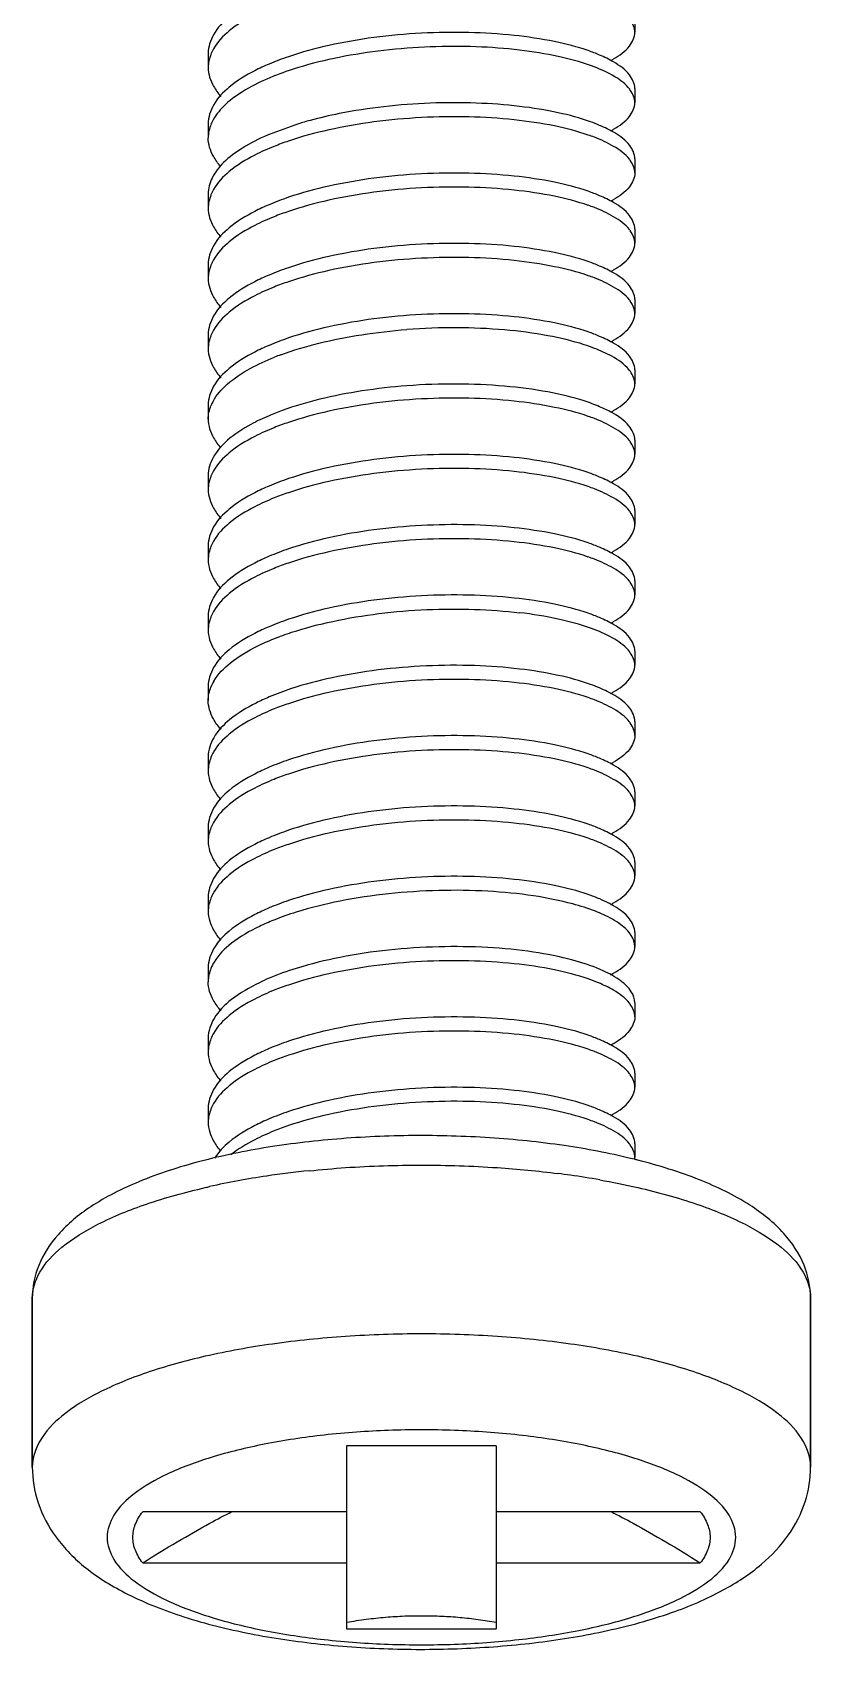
# Model space of a CAD drawing. Header units: millimetres. Extents: x 14343 to 15285, y -9166 to -7819.
# Drawn here: x 14957.9 to 14970.26, y -9127.67 to -9102 of the extents above; entities that cross this region are included whole.
import ezdxf

# ---------------------------------------------------------------- set-up
doc = ezdxf.new("R2010")
doc.units = ezdxf.units.MM

# ---------------------------------------------------------------- blocks, each defined once
blk = doc.blocks.new('u9')
at = {"color": 7, "linetype": 'Continuous'}
for p, q in [((-148.942, 634.534), (-151.318, 634.534)), ((-151.318, 631.625), (-151.318, 634.534)), ((-148.942, 631.625), (-148.942, 634.534)), ((-151.318, 633.486), (-154.555, 633.486)), ((-145.705, 633.486), (-148.942, 633.486)), ((-154.555, 632.673), (-151.318, 632.673)), ((-148.942, 632.673), (-145.705, 632.673)), ((-156.307, 629.284), (-156.307, 631.963)), ((-156.307, 631.963), (-156.307, 629.284)), ((-143.952, 629.284), (-143.952, 631.963)), ((-143.952, 631.963), (-143.952, 629.284)), ((-151.318, 631.625), (-148.942, 631.625)), ((-153.516, 626.828), (-153.516, 627.051)), ((-153.516, 626.828), (-153.516, 627.051)), ((-146.744, 626.27), (-146.744, 626.493)), ((-146.744, 626.27), (-146.744, 626.493)), ((-153.516, 625.711), (-153.516, 625.935)), ((-153.516, 625.711), (-153.516, 625.935)), ((-146.744, 625.153), (-146.744, 625.376)), ((-146.744, 625.153), (-146.744, 625.376)), ((-153.516, 624.595), (-153.516, 624.818)), ((-146.744, 624.037), (-146.744, 624.26)), ((-146.744, 624.037), (-146.744, 624.26)), ((-153.023, 624.09), (-152.958, 624.062)), ((-153.516, 623.479), (-153.516, 623.702)), ((-153.516, 623.479), (-153.516, 623.702)), ((-146.744, 622.92), (-146.744, 623.144)), ((-146.744, 622.92), (-146.744, 623.144)), ((-153.516, 622.362), (-153.516, 622.586)), ((-153.516, 622.362), (-153.516, 622.586)), ((-146.744, 621.804), (-146.744, 622.027)), ((-146.744, 621.804), (-146.744, 622.027)), ((-153.516, 621.246), (-153.516, 621.469)), ((-153.516, 621.246), (-153.516, 621.469)), ((-146.744, 620.688), (-146.744, 620.911)), ((-146.744, 620.688), (-146.744, 620.911)), ((-153.516, 620.13), (-153.516, 620.353)), ((-153.516, 620.13), (-153.516, 620.353)), ((-146.744, 619.571), (-146.744, 619.795)), ((-146.744, 619.571), (-146.744, 619.795)), ((-153.516, 619.013), (-153.516, 619.237)), ((-153.516, 619.013), (-153.516, 619.237)), ((-146.744, 618.455), (-146.744, 618.678)), ((-146.744, 618.455), (-146.744, 618.678)), ((-153.516, 617.897), (-153.516, 618.12)), ((-146.744, 617.339), (-146.744, 617.562)), ((-146.744, 617.339), (-146.744, 617.562)), ((-153.516, 616.781), (-153.516, 617.004)), ((-153.516, 616.781), (-153.516, 617.004)), ((-146.744, 616.222), (-146.744, 616.446)), ((-146.744, 616.222), (-146.744, 616.446)), ((-153.516, 615.664), (-153.516, 615.887)), ((-153.516, 615.664), (-153.516, 615.887)), ((-146.744, 615.106), (-146.744, 615.329)), ((-146.744, 615.106), (-146.744, 615.329)), ((-153.516, 614.548), (-153.516, 614.771)), ((-153.516, 614.548), (-153.516, 614.771)), ((-146.744, 613.99), (-146.744, 614.213)), ((-146.744, 613.99), (-146.744, 614.213)), ((-153.516, 613.431), (-153.516, 613.655)), ((-146.744, 612.873), (-146.744, 613.097)), ((-146.744, 612.873), (-146.744, 613.097)), ((-153.516, 612.315), (-153.516, 612.538)), ((-153.516, 612.315), (-153.516, 612.538)), ((-146.744, 611.757), (-146.744, 611.98)), ((-146.744, 611.757), (-146.744, 611.98)), ((-153.516, 611.199), (-153.516, 611.422)), ((-153.516, 611.199), (-153.516, 611.422)), ((-148.177, 610.641), (-147.71, 610.809)), ((-146.744, 610.641), (-146.744, 610.864)), ((-146.744, 610.641), (-146.744, 610.864)), ((-153.516, 610.082), (-153.516, 610.306)), ((-153.516, 610.082), (-153.516, 610.306)), ((-146.744, 609.524), (-146.744, 609.747)), ((-146.744, 609.524), (-146.744, 609.747)), ((-153.516, 608.966), (-153.516, 609.189)), ((-153.516, 608.966), (-153.516, 609.189))]:
    blk.add_line(p, q, dxfattribs=at)
for centre, radius, start, end in [((-149.547, 640.112), 12.904, 278.354, 282.4417), ((-150.539, 641.172), 13.978, 260.0273, 261.959), ((-150.382, 642.245), 15.063, 261.9409, 262.6871), ((-149.895, 642.356), 15.175, 275.8548, 278.4228), ((-151.074, 636.897), 10.116, 255.7681, 256.0679), ((-153.256, 627.051), 0.26, 173.2164, 179.952), ((-153.004, 627.159), 0.537, 214.6548, 217.3283), ((-151.795, 629.289), 3.006, 248.9634, 250.926), ((-147.457, 626.551), 0.722, 330.4827, 337.9797), ((-153.004, 626.042), 0.537, 214.6548, 217.3283), ((-151.795, 628.173), 3.006, 248.9634, 250.926), ((-147.457, 625.435), 0.722, 330.4827, 337.9797), ((-153.004, 624.926), 0.537, 214.6548, 217.3283), ((-152.249, 622.51), 1.863, 118.1524, 119.9715), ((-151.99, 625.439), 2.468, 245.2723, 248.6192), ((-152.241, 624.686), 1.881, 240.0352, 242.4163), ((-152.114, 624.934), 2.16, 242.4783, 246.9826), ((-147.457, 623.202), 0.722, 330.4827, 337.9797), ((-153.004, 622.693), 0.537, 214.6548, 217.3283), ((-151.795, 624.824), 3.006, 248.9634, 250.926), ((-147.457, 622.086), 0.722, 330.4827, 337.9797), ((-153.004, 621.577), 0.537, 214.6548, 217.3283), ((-152.235, 619.131), 1.897, 118.2824, 119.6385), ((-151.795, 623.707), 3.006, 248.9634, 250.926), ((-147.457, 620.969), 0.722, 330.4827, 337.9797), ((-153.004, 620.461), 0.537, 214.6548, 217.3283), ((-151.795, 622.591), 3.006, 248.9634, 250.926), ((-147.464, 619.856), 0.73, 330.0175, 337.969), ((-153.013, 619.338), 0.525, 214.673, 216.6066), ((-151.813, 621.429), 2.956, 249.0197, 250.2104), ((-147.457, 618.737), 0.722, 330.4827, 337.9797), ((-153.004, 618.228), 0.537, 214.6548, 217.3283), ((-151.795, 620.358), 3.006, 248.9634, 250.926), ((-147.457, 617.62), 0.722, 330.4827, 337.9797), ((-153.004, 617.112), 0.537, 214.6548, 217.3283), ((-151.795, 619.242), 3.006, 248.9634, 250.926), ((-147.457, 616.504), 0.722, 330.4827, 337.9797), ((-153.004, 615.995), 0.537, 214.6548, 217.3283), ((-151.795, 618.126), 3.006, 248.9634, 250.926), ((-147.441, 615.38), 0.705, 331.7363, 337.9946), ((-152.988, 614.89), 0.556, 214.6502, 218.5109), ((-149.454, 618.524), 4.495, 290.2641, 291.6573), ((-147.457, 614.271), 0.722, 330.4827, 337.9797), ((-153.004, 613.763), 0.537, 214.6548, 217.3283), ((-151.795, 615.893), 3.006, 248.9634, 250.926), ((-147.457, 613.155), 0.722, 330.4827, 337.9797), ((-153.004, 612.646), 0.537, 214.6548, 217.3283), ((-152.233, 610.196), 1.901, 118.2785, 119.6086), ((-151.795, 614.776), 3.006, 248.9634, 250.926), ((-147.457, 612.038), 0.722, 330.4827, 337.9797), ((-153.004, 611.53), 0.537, 214.6548, 217.3283), ((-151.795, 613.66), 3.006, 248.9634, 250.926), ((-149.939, 616.409), 6.031, 285.1604, 286.9836), ((-147.411, 610.902), 0.673, 334.2176, 337.9711), ((-153.013, 610.407), 0.525, 214.6731, 216.6066), ((-151.813, 612.498), 2.956, 249.0198, 250.2105), ((-147.457, 609.806), 0.722, 330.4827, 337.9797)]:
    blk.add_arc(centre, radius, start, end, dxfattribs=at)
for points, start_tangent, end_tangent in [([(-143.952, 631.963), (-144.045, 632.53), (-144.33, 633.078), (-144.8, 633.562), (-145.465, 633.981), (-146.359, 634.341), (-147.406, 634.607), (-148.519, 634.773), (-149.675, 634.851), (-150.842, 634.841), (-151.988, 634.745), (-153.082, 634.559), (-154.097, 634.275), (-154.92, 633.915), (-155.526, 633.507), (-155.957, 633.04), (-156.219, 632.517), (-156.307, 631.963)], (0, 1), (0, -1)), ([(-145.14, 633.079), (-145.248, 633.432), (-145.57, 633.772), (-146.091, 634.081), (-146.789, 634.347), (-147.633, 634.557), (-148.587, 634.702), (-149.608, 634.776), (-150.652, 634.776), (-151.673, 634.702), (-152.627, 634.557), (-153.471, 634.347), (-154.169, 634.081), (-154.69, 633.772), (-155.012, 633.432), (-155.119, 633.079)], (0, 1), (0, -1)), ([(-148.942, 634.427), (-149.254, 634.379), (-149.561, 634.347), (-149.863, 634.328), (-150.159, 634.323), (-150.452, 634.33), (-150.742, 634.35), (-151.03, 634.383), (-151.318, 634.427)], (-0.985345, -0.170572), (-0.985345, 0.170572)), ([(-154.711, 633.079), (-154.672, 633.284), (-154.555, 633.486)], (0, 1), (0.617473, 0.786592)), ([(-153.139, 632.671), (-153.491, 632.856), (-154.007, 633.15), (-154.555, 633.486)], (-0.892342, 0.45136), (-0.846389, 0.532566)), ([(-145.705, 633.486), (-146.253, 633.15), (-146.77, 632.855), (-147.121, 632.671)], (-0.846389, -0.532566), (-0.892343, -0.451357)), ([(-145.705, 633.486), (-145.588, 633.284), (-145.548, 633.079)], (0.617473, -0.786592), (0, -1)), ([(-155.119, 633.079), (-155.012, 632.727), (-154.69, 632.387), (-154.169, 632.077), (-153.471, 631.812), (-152.627, 631.602), (-151.673, 631.456), (-150.652, 631.382), (-149.608, 631.382), (-148.587, 631.456), (-147.633, 631.602), (-146.789, 631.812), (-146.091, 632.077), (-145.57, 632.387), (-145.248, 632.727), (-145.14, 633.079)], (0, -1), (0, 1)), ([(-154.555, 632.673), (-154.672, 632.875), (-154.711, 633.079)], (-0.617473, 0.786592), (0, 1)), ([(-145.548, 633.079), (-145.587, 632.875), (-145.705, 632.673)], (0, -1), (-0.617473, -0.786592)), ([(-156.307, 631.963), (-156.189, 631.551), (-155.837, 631.154), (-155.266, 630.789), (-154.498, 630.469), (-153.562, 630.206), (-152.494, 630.011), (-151.335, 629.891), (-150.13, 629.85), (-148.925, 629.891), (-147.766, 630.011), (-146.698, 630.206), (-145.762, 630.469), (-144.993, 630.789), (-144.422, 631.154), (-144.071, 631.551), (-143.952, 631.963)], (0, -1), (0, 1)), ([(-152.959, 627.405), (-153.562, 627.527), (-154.498, 627.79), (-155.266, 628.11), (-155.837, 628.475), (-156.189, 628.872), (-156.307, 629.284)], (-0.984831, 0.173518), (0, 1)), ([(-156.307, 629.284), (-156.203, 628.759), (-155.882, 628.256), (-155.34, 627.806), (-154.545, 627.406), (-153.562, 627.092)], (0, -1), (0.969307, -0.245853)), ([(-153.51, 627.079), (-152.466, 626.872), (-151.29, 626.743), (-150.075, 626.702), (-148.861, 626.751), (-147.694, 626.888), (-146.611, 627.114), (-145.644, 627.435), (-144.88, 627.832), (-144.361, 628.275), (-144.054, 628.765), (-143.952, 629.284)], (0.97058, -0.240777), (0, 1)), ([(-143.952, 629.284), (-144.071, 628.872), (-144.422, 628.475), (-144.993, 628.11), (-145.762, 627.79), (-146.698, 627.527), (-146.767, 627.511)], (0, -1), (-0.97623, -0.216738)), ([(-148.347, 627.261), (-148.925, 627.211), (-150.13, 627.171), (-151.335, 627.211), (-152.299, 627.305)], (-0.994727, -0.10256), (-0.991862, 0.127315)), ([(-153.516, 627.051), (-153.445, 626.853)], (0, -1), (0.568435, -0.822728)), ([(-147.79, 626.629), (-147.483, 626.768), (-147.102, 627.009)], (0.928675, 0.370894), (0.781206, 0.624273)), ([(-147.71, 626.438), (-147.483, 626.544), (-147.079, 626.804), (-146.845, 627.061)], (0.920435, 0.390896), (0.527098, 0.849805)), ([(-146.744, 626.493), (-146.829, 626.79), (-146.947, 626.951)], (0, 1), (-0.676318, 0.73661)), ([(-153.516, 626.828), (-153.431, 626.61), (-153.18, 626.405), (-152.958, 626.295)], (0, -1), (0.91985, -0.39227)), ([(-153.431, 626.833), (-153.18, 626.628), (-152.874, 626.484)], (0.606206, -0.795308), (0.933171, -0.359433)), ([(-152.958, 626.295), (-152.777, 626.225), (-152.241, 626.082), (-151.599, 625.984), (-150.883, 625.938), (-150.13, 625.949), (-149.376, 626.018), (-148.661, 626.143), (-148.019, 626.321), (-147.71, 626.438)], (0.91985, -0.39227), (0.920435, 0.390896)), ([(-152.777, 626.449), (-152.241, 626.305), (-151.599, 626.207), (-150.883, 626.161), (-150.13, 626.172), (-149.376, 626.241), (-148.661, 626.366), (-148.019, 626.544), (-147.79, 626.629)], (0.944934, -0.327262), (0.928675, 0.370894)), ([(-146.788, 626.28), (-146.744, 626.493)], (0.373855, 0.927487), (0, 1)), ([(-153.134, 626.383), (-153.18, 626.357), (-153.431, 626.152), (-153.516, 625.935)], (-0.880227, -0.474553), (0, -1)), ([(-147.79, 625.512), (-147.483, 625.651), (-147.079, 625.911), (-146.829, 626.195)], (0.928675, 0.370894), (0.491851, 0.87068)), ([(-147.71, 625.322), (-147.483, 625.428), (-147.079, 625.687), (-146.829, 625.972), (-146.744, 626.27)], (0.920435, 0.390896), (0, 1)), ([(-153.516, 625.935), (-153.445, 625.737)], (0, -1), (0.568435, -0.822728)), ([(-153.516, 625.711), (-153.431, 625.494), (-153.18, 625.289), (-152.958, 625.179)], (0, -1), (0.91985, -0.39227)), ([(-153.431, 625.717), (-153.18, 625.512), (-152.874, 625.368)], (0.606206, -0.795308), (0.933171, -0.359433)), ([(-146.744, 625.376), (-146.829, 625.674), (-146.947, 625.835)], (0, 1), (-0.676318, 0.73661)), ([(-152.777, 625.332), (-152.241, 625.189), (-151.599, 625.091), (-150.883, 625.045), (-150.13, 625.056), (-149.376, 625.125), (-148.661, 625.25), (-148.019, 625.428), (-147.79, 625.512)], (0.944934, -0.327262), (0.928675, 0.370894)), ([(-153.516, 624.818), (-153.433, 625.033), (-153.186, 625.238), (-153.133, 625.267)], (0, 1), (0.879976, 0.475017)), ([(-152.958, 625.179), (-152.777, 625.109), (-152.241, 624.965), (-151.599, 624.867), (-150.883, 624.822), (-150.13, 624.832), (-149.376, 624.901), (-148.661, 625.027), (-148.019, 625.205), (-147.71, 625.322)], (0.91985, -0.39227), (0.920435, 0.390896)), ([(-147.71, 624.205), (-147.557, 624.275), (-147.114, 624.543), (-146.838, 624.841), (-146.744, 625.153)], (0.920254, 0.39132), (0, 1)), ([(-146.788, 625.164), (-146.744, 625.376)], (0.373855, 0.927487), (0, 1)), ([(-147.79, 624.396), (-147.483, 624.535), (-147.079, 624.794), (-146.829, 625.079)], (0.928675, 0.370894), (0.491851, 0.87068)), ([(-153.516, 624.818), (-153.445, 624.621)], (0, -1), (0.568435, -0.822728)), ([(-146.948, 624.719), (-146.829, 624.559), (-146.744, 624.26)], (0.677223, -0.735778), (0, -1)), ([(-153.516, 624.595), (-153.46, 624.418), (-153.294, 624.247), (-153.023, 624.09)], (0, -1), (0.907996, -0.418978)), ([(-153.431, 624.6), (-153.18, 624.396), (-152.939, 624.277)], (0.606206, -0.795308), (0.923139, -0.384466)), ([(-152.777, 624.216), (-152.241, 624.072), (-151.599, 623.974), (-150.883, 623.929), (-150.13, 623.939), (-149.376, 624.008), (-148.661, 624.134), (-148.019, 624.312), (-147.79, 624.396)], (0.944934, -0.327262), (0.928675, 0.370894)), ([(-153.18, 624.125), (-153.431, 623.92), (-153.516, 623.702)], (-0.866197, -0.499702), (0, -1)), ([(-152.958, 624.062), (-152.531, 623.918), (-151.907, 623.79), (-151.184, 623.717), (-150.403, 623.706), (-149.606, 623.758), (-148.839, 623.873), (-148.143, 624.048), (-147.71, 624.205)], (0.920008, -0.3919), (0.920254, 0.39132)), ([(-152.939, 624.277), (-152.777, 624.216)], (0.923139, -0.384466), (0.944934, -0.327262)), ([(-146.788, 624.048), (-146.744, 624.26)], (0.373805, 0.927507), (0, 1)), ([(-147.785, 623.282), (-147.557, 623.381), (-147.114, 623.65), (-146.838, 623.948)], (0.927964, 0.372669), (0.510266, 0.860016)), ([(-147.71, 623.089), (-147.483, 623.195), (-147.079, 623.455), (-146.829, 623.739), (-146.744, 624.037)], (0.920435, 0.390896), (0, 1)), ([(-146.838, 623.948), (-146.788, 624.048)], (0.510266, 0.860016), (0.373805, 0.927507)), ([(-153.516, 623.702), (-153.46, 623.525)], (0, -1), (0.527865, -0.849328)), ([(-146.744, 623.144), (-146.829, 623.441), (-146.947, 623.602)], (0, 1), (-0.676318, 0.73661)), ([(-153.516, 623.479), (-153.431, 623.261), (-153.18, 623.056)], (0, -1), (0.866197, -0.499702)), ([(-153.46, 623.525), (-153.294, 623.354), (-153.023, 623.197)], (0.527865, -0.849328), (0.907996, -0.418978)), ([(-152.958, 622.946), (-152.777, 622.876), (-152.241, 622.733), (-151.599, 622.635), (-150.883, 622.589), (-150.13, 622.6), (-149.376, 622.669), (-148.661, 622.794), (-148.019, 622.972), (-147.71, 623.089)], (0.91985, -0.39227), (0.920435, 0.390896)), ([(-152.89, 623.141), (-152.531, 623.025), (-151.907, 622.897), (-151.184, 622.824), (-150.403, 622.812), (-149.606, 622.865), (-148.839, 622.98), (-148.143, 623.155), (-147.785, 623.282)], (0.930907, -0.365257), (0.927964, 0.372669)), ([(-146.788, 622.931), (-146.744, 623.144)], (0.373855, 0.927487), (0, 1)), ([(-153.134, 623.034), (-153.18, 623.008), (-153.431, 622.803), (-153.516, 622.586)], (-0.880227, -0.474553), (0, -1)), ([(-147.79, 622.163), (-147.483, 622.302), (-147.079, 622.562), (-146.829, 622.846)], (0.928675, 0.370894), (0.491851, 0.87068)), ([(-147.71, 621.973), (-147.483, 622.079), (-147.079, 622.338), (-146.829, 622.623), (-146.744, 622.92)], (0.920435, 0.390896), (0, 1)), ([(-153.516, 622.586), (-153.445, 622.388)], (0, -1), (0.568435, -0.822728)), ([(-153.516, 622.362), (-153.431, 622.144), (-153.18, 621.94), (-152.958, 621.829)], (0, -1), (0.91985, -0.39227)), ([(-153.431, 622.368), (-153.18, 622.163), (-152.874, 622.018)], (0.606206, -0.795308), (0.933171, -0.359433)), ([(-146.744, 622.027), (-146.829, 622.325), (-146.947, 622.486)], (0, 1), (-0.676318, 0.73661)), ([(-152.777, 621.983), (-152.241, 621.84), (-151.599, 621.742), (-150.883, 621.696), (-150.13, 621.707), (-149.376, 621.776), (-148.661, 621.901), (-148.019, 622.079), (-147.79, 622.163)], (0.944934, -0.327262), (0.928675, 0.370894)), ([(-153.134, 621.918), (-153.18, 621.892), (-153.431, 621.687), (-153.516, 621.469)], (-0.880227, -0.474553), (0, -1)), ([(-152.958, 621.829), (-152.777, 621.76), (-152.241, 621.616), (-151.599, 621.518), (-150.883, 621.473), (-150.13, 621.483), (-149.376, 621.552), (-148.661, 621.678), (-148.019, 621.856), (-147.71, 621.973)], (0.91985, -0.39227), (0.920435, 0.390896)), ([(-147.71, 620.856), (-147.483, 620.963), (-147.079, 621.222), (-146.829, 621.507), (-146.744, 621.804)], (0.920435, 0.390896), (0, 1)), ([(-146.788, 621.815), (-146.744, 622.027)], (0.373855, 0.927487), (0, 1)), ([(-147.79, 621.047), (-147.483, 621.186), (-147.079, 621.445), (-146.829, 621.73)], (0.928675, 0.370894), (0.491851, 0.87068)), ([(-153.516, 621.469), (-153.445, 621.272)], (0, -1), (0.568435, -0.822728)), ([(-146.744, 620.911), (-146.829, 621.209), (-146.947, 621.369)], (0, 1), (-0.676318, 0.73661)), ([(-153.516, 621.246), (-153.431, 621.028), (-153.18, 620.823), (-152.958, 620.713)], (0, -1), (0.91985, -0.39227)), ([(-153.431, 621.251), (-153.18, 621.047), (-152.874, 620.902)], (0.606206, -0.795308), (0.933171, -0.359433)), ([(-152.777, 620.867), (-152.241, 620.723), (-151.599, 620.625), (-150.883, 620.579), (-150.13, 620.59), (-149.376, 620.659), (-148.661, 620.785), (-148.019, 620.963), (-147.79, 621.047)], (0.944934, -0.327262), (0.928675, 0.370894)), ([(-153.516, 620.353), (-153.43, 620.571), (-153.173, 620.78)], (0, 1), (0.869121, 0.494599)), ([(-152.958, 620.713), (-152.777, 620.644), (-152.241, 620.5), (-151.599, 620.402), (-150.883, 620.356), (-150.13, 620.367), (-149.376, 620.436), (-148.661, 620.561), (-148.019, 620.739), (-147.71, 620.856)], (0.91985, -0.39227), (0.920435, 0.390896)), ([(-146.788, 620.699), (-146.744, 620.911)], (0.373855, 0.927487), (0, 1)), ([(-147.79, 619.93), (-147.483, 620.069), (-147.079, 620.329), (-146.829, 620.613)], (0.928675, 0.370894), (0.491851, 0.87068)), ([(-147.71, 619.74), (-147.503, 619.836), (-147.089, 620.098), (-146.831, 620.386), (-146.744, 620.688)], (0.920374, 0.391038), (0, 1)), ([(-153.516, 620.353), (-153.445, 620.155)], (0, -1), (0.568435, -0.822728)), ([(-153.516, 620.13), (-153.435, 619.917), (-153.197, 619.717), (-152.958, 619.597)], (0, -1), (0.919955, -0.392024)), ([(-153.431, 620.135), (-153.18, 619.93), (-152.874, 619.786)], (0.606206, -0.795308), (0.933171, -0.359433)), ([(-146.948, 620.253), (-146.827, 620.088), (-146.744, 619.795)], (0.676868, -0.736104), (0, -1)), ([(-152.777, 619.75), (-152.241, 619.607), (-151.599, 619.509), (-150.883, 619.463), (-150.13, 619.474), (-149.376, 619.543), (-148.661, 619.668), (-148.019, 619.846), (-147.79, 619.93)], (0.944934, -0.327262), (0.928675, 0.370894)), ([(-146.744, 619.795), (-146.788, 619.582)], (0, -1), (-0.37382, -0.927501)), ([(-153.132, 619.686), (-153.18, 619.659), (-153.431, 619.454), (-153.516, 619.237)], (-0.880574, -0.473909), (0, -1)), ([(-152.958, 619.597), (-152.814, 619.54), (-152.302, 619.397), (-151.688, 619.296)], (0.919955, -0.392024), (0.993096, -0.117303)), ([(-151.688, 619.296), (-150.969, 619.242), (-150.207, 619.247), (-149.441, 619.311), (-148.711, 619.434), (-148.053, 619.611), (-147.71, 619.74)], (0.993096, -0.117303), (0.920374, 0.391038)), ([(-146.832, 619.491), (-147.098, 619.197), (-147.522, 618.933), (-147.787, 618.815)], (-0.498746, -0.866748), (-0.928347, -0.371714)), ([(-147.71, 618.624), (-147.483, 618.73), (-147.079, 618.989), (-146.829, 619.274), (-146.744, 619.571)], (0.920435, 0.390896), (0, 1)), ([(-153.516, 619.237), (-153.445, 619.039)], (0, -1), (0.5688, -0.822476)), ([(-153.516, 619.013), (-153.431, 618.795), (-153.18, 618.591), (-152.958, 618.48)], (0, -1), (0.91985, -0.39227)), ([(-153.435, 619.024), (-153.197, 618.824), (-152.871, 618.668)], (0.596232, -0.802812), (0.933632, -0.358234)), ([(-146.744, 618.678), (-146.829, 618.976), (-146.947, 619.137)], (0, 1), (-0.676318, 0.73661)), ([(-147.787, 618.815), (-148.068, 618.713), (-148.721, 618.539), (-149.455, 618.416), (-150.216, 618.353), (-150.974, 618.349), (-151.688, 618.402)], (-0.928347, -0.371714), (-0.993096, 0.117303)), ([(-153.134, 618.569), (-153.18, 618.543), (-153.431, 618.338), (-153.516, 618.12)], (-0.880227, -0.474553), (0, -1)), ([(-152.958, 618.48), (-152.777, 618.411), (-152.241, 618.267), (-151.599, 618.169), (-150.883, 618.123), (-150.13, 618.134), (-149.376, 618.203), (-148.661, 618.329), (-148.019, 618.507), (-147.71, 618.624)], (0.91985, -0.39227), (0.920435, 0.390896)), ([(-152.814, 618.647), (-152.302, 618.504), (-151.688, 618.402)], (0.940875, -0.338755), (0.993096, -0.117303)), ([(-146.788, 618.466), (-146.744, 618.678)], (0.373855, 0.927487), (0, 1)), ([(-147.79, 617.698), (-147.483, 617.837), (-147.079, 618.096), (-146.829, 618.381)], (0.928675, 0.370894), (0.491851, 0.87068)), ([(-147.71, 617.507), (-147.483, 617.613), (-147.079, 617.873), (-146.829, 618.158), (-146.744, 618.455)], (0.920435, 0.390896), (0, 1)), ([(-153.516, 618.12), (-153.445, 617.923)], (0, -1), (0.568435, -0.822728)), ([(-146.744, 617.562), (-146.829, 617.86), (-146.947, 618.02)], (0, 1), (-0.676318, 0.73661)), ([(-153.516, 617.897), (-153.431, 617.679), (-153.18, 617.474), (-152.958, 617.364)], (0, -1), (0.91985, -0.39227)), ([(-153.431, 617.902), (-153.18, 617.697), (-152.874, 617.553)], (0.606206, -0.795308), (0.933171, -0.359433)), ([(-152.777, 617.518), (-152.241, 617.374), (-151.599, 617.276), (-150.883, 617.23), (-150.13, 617.241), (-149.376, 617.31), (-148.661, 617.436), (-148.019, 617.613), (-147.79, 617.698)], (0.944934, -0.327262), (0.928675, 0.370894)), ([(-153.134, 617.453), (-153.18, 617.427), (-153.431, 617.222), (-153.516, 617.004)], (-0.880227, -0.474553), (0, -1)), ([(-152.958, 617.364), (-152.777, 617.294), (-152.241, 617.151), (-151.599, 617.053), (-150.883, 617.007), (-150.13, 617.018), (-149.376, 617.087), (-148.661, 617.212), (-148.019, 617.39), (-147.71, 617.507)], (0.91985, -0.39227), (0.920435, 0.390896)), ([(-146.788, 617.349), (-146.744, 617.562)], (0.373855, 0.927487), (0, 1)), ([(-147.79, 616.581), (-147.483, 616.72), (-147.079, 616.98), (-146.829, 617.264)], (0.928675, 0.370894), (0.491851, 0.87068)), ([(-147.71, 616.391), (-147.483, 616.497), (-147.079, 616.757), (-146.829, 617.041), (-146.744, 617.339)], (0.920435, 0.390896), (0, 1)), ([(-153.516, 617.004), (-153.445, 616.806)], (0, -1), (0.568435, -0.822728)), ([(-153.516, 616.781), (-153.431, 616.563), (-153.18, 616.358), (-152.958, 616.248)], (0, -1), (0.91985, -0.39227)), ([(-153.431, 616.786), (-153.18, 616.581), (-152.874, 616.437)], (0.606206, -0.795308), (0.933171, -0.359433)), ([(-146.744, 616.446), (-146.829, 616.743), (-146.947, 616.904)], (0, 1), (-0.676318, 0.73661)), ([(-152.777, 616.401), (-152.241, 616.258), (-151.599, 616.16), (-150.883, 616.114), (-150.13, 616.125), (-149.376, 616.194), (-148.661, 616.319), (-148.019, 616.497), (-147.79, 616.581)], (0.944934, -0.327262), (0.928675, 0.370894)), ([(-146.788, 616.233), (-146.744, 616.446)], (0.373855, 0.927487), (0, 1)), ([(-153.134, 616.336), (-153.18, 616.31), (-153.431, 616.105), (-153.516, 615.887)], (-0.880227, -0.474553), (0, -1)), ([(-152.958, 616.248), (-152.777, 616.178), (-152.241, 616.035), (-151.599, 615.937), (-150.883, 615.891), (-150.13, 615.902), (-149.376, 615.971), (-148.661, 616.096), (-148.019, 616.274), (-147.71, 616.391)], (0.91985, -0.39227), (0.920435, 0.390896)), ([(-147.71, 615.275), (-147.422, 615.413), (-147.051, 615.664), (-146.822, 615.938), (-146.744, 616.222)], (0.920627, 0.390443), (0, 1)), ([(-147.79, 615.465), (-147.483, 615.604), (-147.079, 615.863), (-146.829, 616.148)], (0.928675, 0.370894), (0.491851, 0.87068)), ([(-153.516, 615.887), (-153.445, 615.69)], (0, -1), (0.568435, -0.822728)), ([(-153.516, 615.664), (-153.423, 615.437), (-153.151, 615.225), (-152.958, 615.132)], (0, -1), (0.919861, -0.392244)), ([(-153.431, 615.67), (-153.18, 615.465), (-152.874, 615.32)], (0.606206, -0.795308), (0.933171, -0.359433)), ([(-146.744, 615.329), (-146.829, 615.627), (-146.946, 615.786)], (0, 1), (-0.674942, 0.737871)), ([(-152.777, 615.285), (-152.241, 615.142), (-151.599, 615.043), (-150.883, 614.998), (-150.13, 615.009), (-149.376, 615.077), (-148.661, 615.203), (-148.019, 615.381), (-147.79, 615.465)], (0.944934, -0.327262), (0.928675, 0.370894)), ([(-153.136, 615.219), (-153.18, 615.194), (-153.431, 614.989), (-153.516, 614.771)], (-0.879651, -0.47562), (0, -1)), ([(-152.958, 615.132), (-152.714, 615.041), (-152.136, 614.898), (-151.448, 614.806), (-150.689, 614.772), (-149.899, 614.8)], (0.919861, -0.392244), (0.997125, 0.075775)), ([(-149.899, 614.8), (-149.185, 614.882), (-148.514, 615.014), (-147.917, 615.193), (-147.71, 615.275)], (0.997125, 0.075775), (0.920627, 0.390443)), ([(-146.744, 615.329), (-146.788, 615.116)], (0, -1), (-0.374041, -0.927412)), ([(-146.821, 615.047), (-147.047, 614.775), (-147.411, 614.526), (-147.795, 614.347)], (-0.47301, -0.881057), (-0.929314, -0.369291)), ([(-147.71, 614.158), (-147.483, 614.264), (-147.079, 614.524), (-146.829, 614.808), (-146.744, 615.106)], (0.920435, 0.390896), (0, 1)), ([(-153.516, 614.771), (-153.446, 614.574)], (0, -1), (0.568095, -0.822963)), ([(-146.744, 614.213), (-146.829, 614.51), (-146.947, 614.671)], (0, 1), (-0.676318, 0.73661)), ([(-153.516, 614.548), (-153.431, 614.33), (-153.18, 614.125), (-152.958, 614.015)], (0, -1), (0.91985, -0.39227)), ([(-153.423, 614.544), (-153.151, 614.332), (-152.878, 614.206)], (0.622259, -0.782811), (0.932392, -0.36145)), ([(-153.134, 614.104), (-153.18, 614.077), (-153.431, 613.873), (-153.516, 613.655)], (-0.880227, -0.474553), (0, -1)), ([(-152.958, 614.015), (-152.777, 613.945), (-152.241, 613.802), (-151.599, 613.704), (-150.883, 613.658), (-150.13, 613.669), (-149.376, 613.738), (-148.661, 613.863), (-148.019, 614.041), (-147.71, 614.158)], (0.91985, -0.39227), (0.920435, 0.390896)), ([(-152.878, 614.206), (-152.714, 614.148), (-152.136, 614.005), (-151.448, 613.913), (-150.689, 613.879), (-149.899, 613.907)], (0.932392, -0.36145), (0.997125, 0.075775)), ([(-147.897, 614.308), (-148.498, 614.125), (-149.181, 613.989), (-149.899, 613.907)], (-0.938018, -0.346586), (-0.997125, -0.075775)), ([(-146.788, 614), (-146.744, 614.213)], (0.373855, 0.927487), (0, 1)), ([(-147.79, 613.232), (-147.483, 613.371), (-147.079, 613.631), (-146.829, 613.915)], (0.928675, 0.370894), (0.491851, 0.87068)), ([(-147.71, 613.042), (-147.483, 613.148), (-147.079, 613.407), (-146.829, 613.692), (-146.744, 613.99)], (0.920435, 0.390896), (0, 1)), ([(-153.516, 613.655), (-153.445, 613.457)], (0, -1), (0.568435, -0.822728)), ([(-153.516, 613.431), (-153.431, 613.214), (-153.18, 613.009), (-152.958, 612.899)], (0, -1), (0.91985, -0.39227)), ([(-153.431, 613.437), (-153.18, 613.232), (-152.874, 613.088)], (0.606206, -0.795308), (0.933171, -0.359433)), ([(-146.744, 613.097), (-146.829, 613.394), (-146.947, 613.555)], (0, 1), (-0.676318, 0.73661)), ([(-152.777, 613.052), (-152.241, 612.909), (-151.599, 612.811), (-150.883, 612.765), (-150.13, 612.776), (-149.376, 612.845), (-148.661, 612.97), (-148.019, 613.148), (-147.79, 613.232)], (0.944934, -0.327262), (0.928675, 0.370894)), ([(-146.788, 612.884), (-146.744, 613.097)], (0.373855, 0.927487), (0, 1)), ([(-153.134, 612.987), (-153.18, 612.961), (-153.431, 612.756), (-153.516, 612.538)], (-0.880227, -0.474553), (0, -1)), ([(-152.958, 612.899), (-152.777, 612.829), (-152.241, 612.686), (-151.599, 612.587), (-150.883, 612.542), (-150.13, 612.553), (-149.376, 612.621), (-148.661, 612.747), (-148.019, 612.925), (-147.71, 613.042)], (0.91985, -0.39227), (0.920435, 0.390896)), ([(-147.71, 611.925), (-147.483, 612.032), (-147.079, 612.291), (-146.829, 612.576), (-146.744, 612.873)], (0.920435, 0.390896), (0, 1)), ([(-147.79, 612.116), (-147.483, 612.255), (-147.079, 612.514), (-146.829, 612.799)], (0.928675, 0.370894), (0.491851, 0.87068)), ([(-153.516, 612.538), (-153.445, 612.341)], (0, -1), (0.568435, -0.822728)), ([(-153.516, 612.315), (-153.431, 612.097), (-153.18, 611.892), (-152.958, 611.782)], (0, -1), (0.91985, -0.39227)), ([(-153.431, 612.321), (-153.18, 612.116), (-152.874, 611.971)], (0.606206, -0.795308), (0.933171, -0.359433)), ([(-146.744, 611.98), (-146.829, 612.278), (-146.947, 612.438)], (0, 1), (-0.676318, 0.73661)), ([(-152.777, 611.936), (-152.241, 611.792), (-151.599, 611.694), (-150.883, 611.649), (-150.13, 611.659), (-149.376, 611.728), (-148.661, 611.854), (-148.019, 612.032), (-147.79, 612.116)], (0.944934, -0.327262), (0.928675, 0.370894)), ([(-153.516, 611.422), (-153.43, 611.641), (-153.173, 611.849)], (0, 1), (0.869381, 0.494142)), ([(-152.958, 611.782), (-152.777, 611.713), (-152.241, 611.569), (-151.599, 611.471), (-150.883, 611.425), (-150.13, 611.436), (-149.376, 611.505), (-148.661, 611.631), (-148.019, 611.808), (-147.71, 611.925)], (0.91985, -0.39227), (0.920435, 0.390896)), ([(-146.788, 611.768), (-146.744, 611.98)], (0.373855, 0.927487), (0, 1)), ([(-147.79, 611), (-147.483, 611.139), (-147.079, 611.398), (-146.829, 611.683)], (0.928675, 0.370894), (0.491851, 0.87068)), ([(-147.71, 610.809), (-147.687, 610.819), (-147.286, 611.027), (-146.989, 611.257), (-146.806, 611.503), (-146.744, 611.757)], (0.920558, 0.390606), (0, 1)), ([(-153.516, 611.422), (-153.445, 611.224)], (0, -1), (0.568435, -0.822728)), ([(-146.941, 611.315), (-146.827, 611.157), (-146.744, 610.864)], (0.669948, -0.742408), (0, -1)), ([(-153.516, 611.199), (-153.435, 610.987), (-153.197, 610.786), (-152.958, 610.666)], (0, -1), (0.919955, -0.392023)), ([(-153.431, 611.204), (-153.18, 610.999), (-152.874, 610.855)], (0.606206, -0.795308), (0.933171, -0.359433)), ([(-152.777, 610.82), (-152.241, 610.676), (-151.599, 610.578), (-150.883, 610.532), (-150.13, 610.543), (-149.376, 610.612), (-148.661, 610.738), (-148.019, 610.915), (-147.79, 611)], (0.944934, -0.327262), (0.928675, 0.370894)), ([(-146.788, 610.65), (-146.744, 610.864)], (0.374905, 0.927063), (0, 1)), ([(-153.132, 610.755), (-153.18, 610.728), (-153.431, 610.523), (-153.516, 610.306)], (-0.880574, -0.473909), (0, -1)), ([(-152.958, 610.666), (-152.814, 610.609), (-152.302, 610.466), (-151.688, 610.365), (-150.999, 610.313), (-150.269, 610.314), (-149.532, 610.37), (-148.823, 610.48), (-148.362, 610.588)], (0.919955, -0.392023), (0.96514, 0.261733)), ([(-147.781, 609.887), (-147.687, 609.926), (-147.286, 610.133), (-146.989, 610.364), (-146.806, 610.61)], (0.927642, 0.37347), (0.43481, 0.900522)), ([(-147.71, 609.693), (-147.483, 609.799), (-147.079, 610.058), (-146.829, 610.343), (-146.744, 610.641)], (0.920435, 0.390896), (0, 1)), ([(-153.516, 610.306), (-153.445, 610.108)], (0, -1), (0.5688, -0.822476)), ([(-153.516, 610.082), (-153.431, 609.865), (-153.18, 609.66), (-152.958, 609.55)], (0, -1), (0.91985, -0.39227)), ([(-153.435, 610.093), (-153.197, 609.893), (-152.871, 609.738)], (0.596232, -0.802812), (0.933632, -0.358233)), ([(-146.744, 609.747), (-146.829, 610.045), (-146.947, 610.206)], (0, 1), (-0.676318, 0.73661)), ([(-152.814, 609.716), (-152.302, 609.573), (-151.688, 609.472), (-150.999, 609.419), (-150.269, 609.42), (-149.532, 609.477), (-148.823, 609.587), (-148.177, 609.748)], (0.940875, -0.338755), (0.956325, 0.292307)), ([(-148.177, 609.748), (-147.781, 609.887)], (0.956325, 0.292307), (0.927642, 0.37347)), ([(-146.788, 609.535), (-146.744, 609.747)], (0.373855, 0.927487), (0, 1)), ([(-153.134, 609.638), (-153.18, 609.612), (-153.431, 609.407), (-153.516, 609.189)], (-0.880227, -0.474553), (0, -1)), ([(-152.958, 609.55), (-152.777, 609.48), (-152.241, 609.337), (-151.599, 609.238), (-150.883, 609.193), (-150.13, 609.203), (-149.376, 609.272), (-148.661, 609.398), (-148.019, 609.576), (-147.71, 609.693)], (0.91985, -0.39227), (0.920435, 0.390896)), ([(-147.71, 608.576), (-147.483, 608.683), (-147.079, 608.942), (-146.829, 609.227), (-146.744, 609.524)], (0.920435, 0.390896), (0, 1)), ([(-147.79, 608.767), (-147.483, 608.906), (-147.079, 609.165), (-146.829, 609.45)], (0.928675, 0.370894), (0.491851, 0.87068)), ([(-153.516, 609.189), (-153.445, 608.992)], (0, -1), (0.568435, -0.822728))]:
    blk.add_spline(points, degree=3, dxfattribs=dict(at, start_tangent=start_tangent, end_tangent=end_tangent))

msp = doc.modelspace()

# ---------------------------------------------------------------- block references
at = {"rotation": 180}
msp.add_blockref('u9', (14813.948, -8492.81), dxfattribs=at)

doc.saveas('drawing.dxf')
